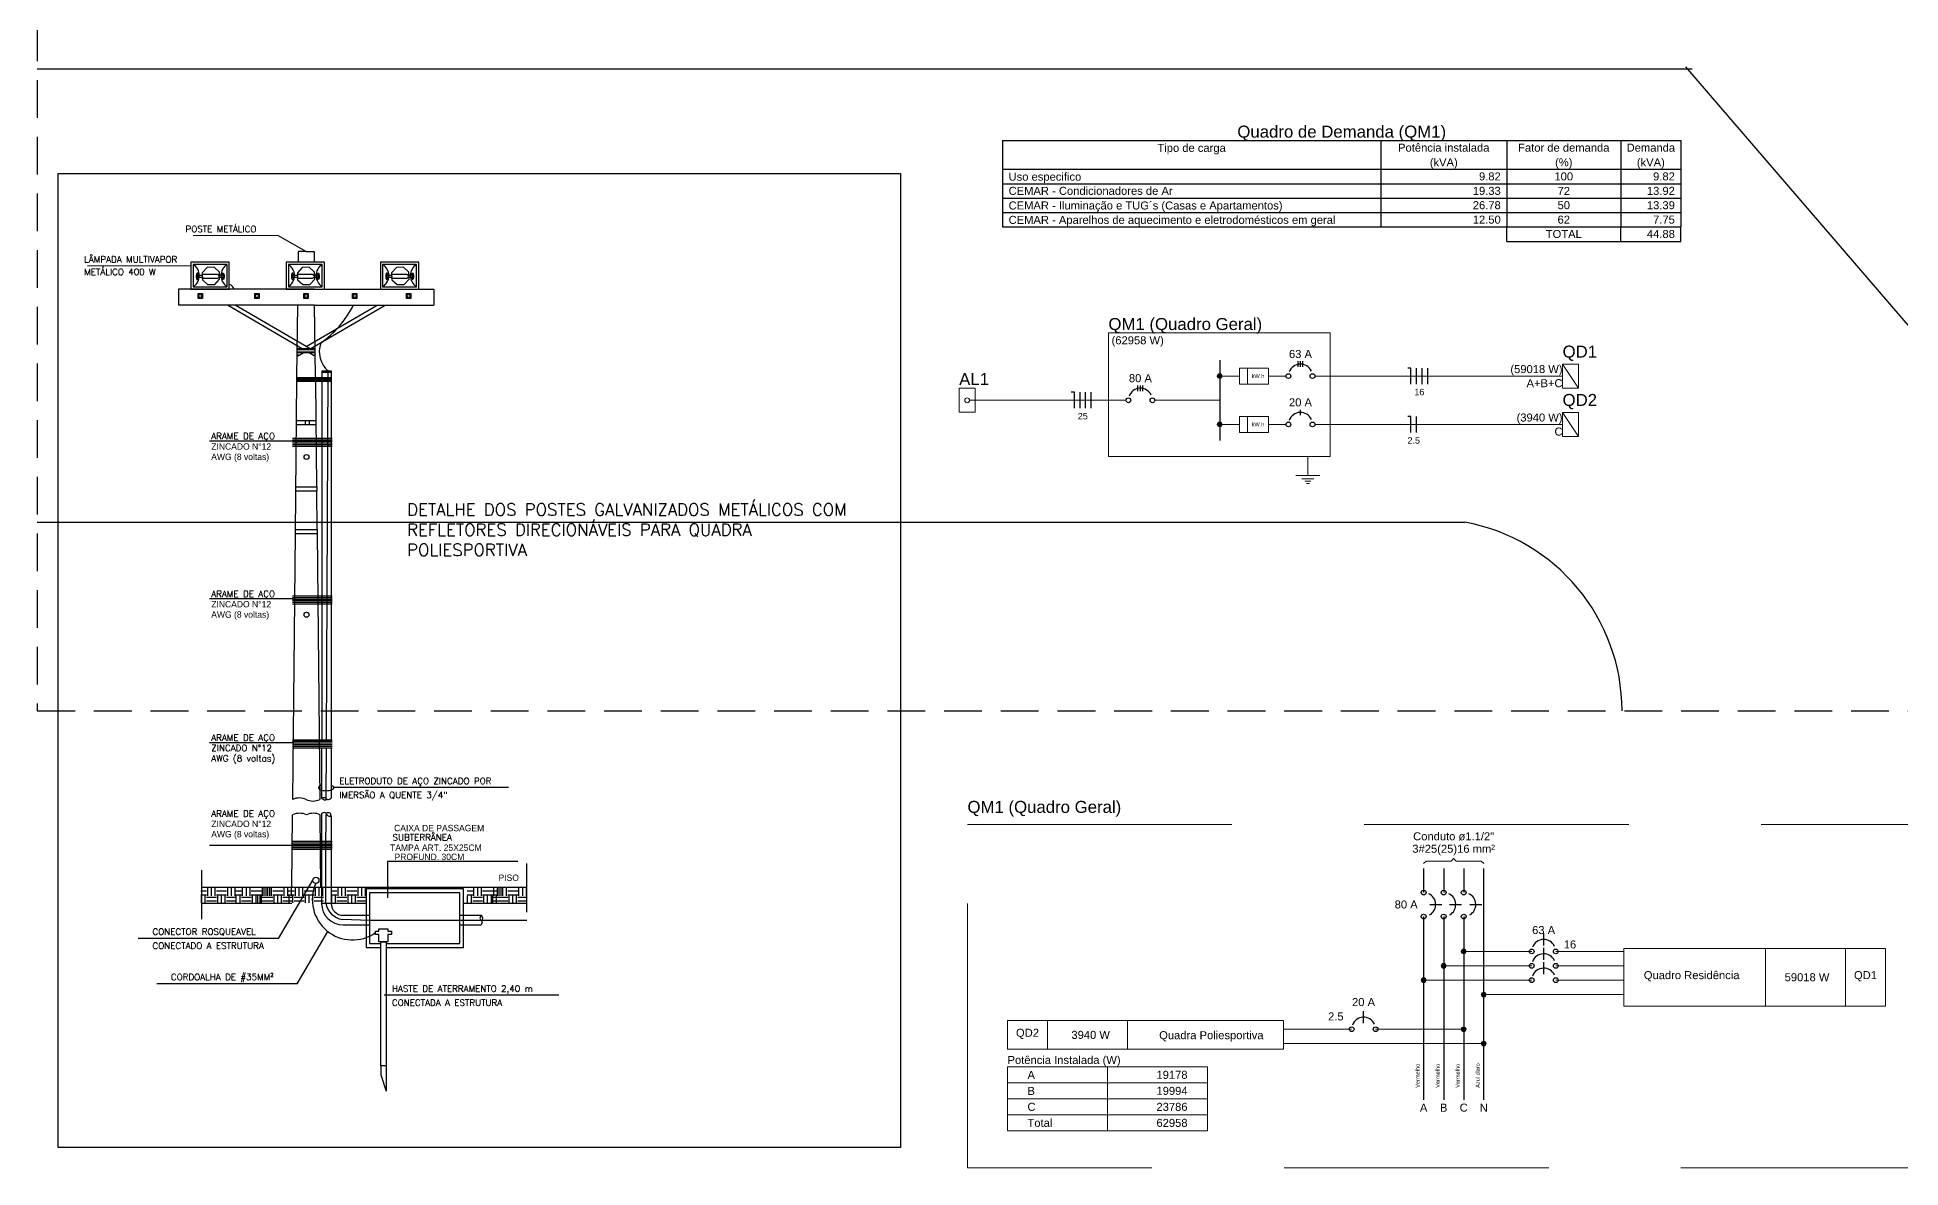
# Model space of a CAD drawing. Header units: millimetres. Extents: x -4.7 to 81.4, y -19.1 to 41.2.
# Drawn here: x -4.66 to 20, y -18.29 to -3.32 of the extents above; entities that cross this region are included whole.
import ezdxf

# ---------------------------------------------------------------- set-up
doc = ezdxf.new("R2010")
doc.units = ezdxf.units.MM
doc.header["$MEASUREMENT"] = 0
doc.linetypes.add('CONTINUO', pattern=[0])
doc.linetypes.add('Dashed', pattern=[0.75, 0.5, -0.25])
doc.layers.get('0').update_dxf_attribs({"color": 1})
for name, color, linetype in [('COTA', 1, 'Continuous'), ('N01', 1, 'Continuous'), ('N02', 2, 'Continuous'), ('N04', 4, 'Continuous'), ('N05', 5, 'Continuous'), ('N06', 4, 'Continuous'), ('P033', 3, 'Continuous'), ('P05', 5, 'Continuous'), ('T02', 2, 'Continuous'), ('T04', 4, 'Continuous')]:
    doc.layers.add(name, color=color, linetype=linetype)
for name, color, linetype, lineweight in [('DI-Barramento', 4, 'Continuous', 30), ('DI-Barramento Fase 1', 4, 'Continuous', 30), ('DI-Barramento Fase 2', 4, 'Continuous', 30), ('DI-Barramento Fase 3', 4, 'Continuous', 30), ('DI-Barramento Neutro', 4, 'Continuous', 30), ('DI-Disjuntor', 1, 'Continuous', 30), ('DI-Fios', 3, 'Continuous', 30), ('DI-Linhas do diagrama', 2, 'Continuous', 20), ('DI-Linhas do quadro', 2, 'Continuous', 30), ('DI-Pontilhado', 2, 'Continuous', 20), ('DI-Textos do diagrama', 2, 'Continuous', 20), ('DI-Textos do quadro', 2, 'Continuous', 20), ('DI-Título do diagrama', 3, 'Continuous', 30), ('DI-Título do quadro', 2, 'Continuous', 30), ('LOTE', 1, 'Continuous', 30)]:
    doc.layers.add(name, color=color, linetype=linetype, lineweight=lineweight)
doc.styles.add('ACENT', font='acent.shx', dxfattribs={"height": 2})
doc.styles.add('Arial', font='arial.ttf')
doc.styles.add('ROMANC', font='complex.shx', dxfattribs={"height": 4})
doc.styles.add('ROMANS', font='ROMANS')

# ---------------------------------------------------------------- blocks, each defined once
blk = doc.blocks.new('*X3')
at = {"color": 0, "linetype": 'Continuous', "ltscale": 50}
for p, q in [((2739.1, -801.6), (2739.1, -791.7)), ((2743.8, -801.6), (2743.8, -791.7)), ((2748.4, -801.6), (2748.4, -791.7)), ((2764.1, -801.6), (2764.1, -791.7)), ((2768.8, -801.6), (2768.8, -791.7)), ((2773.4, -801.6), (2773.4, -791.7)), ((2730.5, -795.3), (2737.5, -795.3)), ((2730.5, -800), (2737.5, -800)), ((2731.2, -810.4), (2731.2, -801.6)), ((2735.9, -810.4), (2735.9, -801.6)), ((2737.5, -803.1), (2750, -803.1)), ((2737.5, -807.8), (2750, -807.8)), ((2750, -795.3), (2762.5, -795.3)), ((2750, -800), (2762.5, -800)), ((2751.6, -810.4), (2751.6, -801.6)), ((2756.2, -810.4), (2756.2, -801.6)), ((2760.9, -810.4), (2760.9, -801.6)), ((2762.5, -803.1), (2774.2, -803.1)), ((2762.5, -807.8), (2774.2, -807.8))]:
    blk.add_line(p, q, dxfattribs=at)

msp = doc.modelspace()

# ---------------------------------------------------------------- linework, layer by layer
at = {"linetype": 'CONTINUO'}
for p, q in [((-1.47, -5.946), (-2.596, -5.947)), ((-1.47, -5.946), (-1.102, -6.158)), ((-2.626, -6.347), (-3.996, -6.349))]:
    msp.add_line(p, q, dxfattribs=at)
for p, q in [((-1.207, -6.158), (-1.207, -6.298)), ((-0.994, -6.158), (-0.994, -6.298)), ((-0.042, -16.937), (-0.042, -17.273)), ((-0.111, -17.054), (-0.042, -17.273))]:
    msp.add_line(p, q)
at = {"linetype": 'Continuous'}
for p, q in [((-1.28, -8.627), (-0.758, -8.627)), ((-1.272, -8.667), (-2.381, -8.667)), ((-1.281, -8.711), (-0.757, -8.711)), ((-1.281, -8.732), (-0.757, -8.732)), ((-1.28, -8.648), (-0.757, -8.648)), ((-1.28, -8.669), (-0.757, -8.669)), ((-1.28, -8.69), (-0.757, -8.69)), ((-1.272, -10.755), (-2.381, -10.755)), ((-1.281, -10.799), (-0.757, -10.799)), ((-1.281, -10.821), (-0.757, -10.821)), ((-1.28, -10.715), (-0.758, -10.715)), ((-1.28, -10.736), (-0.757, -10.736)), ((-1.28, -10.757), (-0.757, -10.757)), ((-1.28, -10.778), (-0.757, -10.778)), ((-1.281, -12.704), (-0.757, -12.704)), ((-1.281, -12.725), (-0.757, -12.725)), ((-1.28, -12.619), (-0.758, -12.619)), ((-1.28, -12.64), (-0.757, -12.64)), ((-1.28, -12.662), (-0.757, -12.662)), ((-1.28, -12.683), (-0.757, -12.683)), ((-0.897, -13.595), (-0.897, -14.068)), ((-1.272, -14.018), (-2.381, -14.018)), ((-1.295, -14.026), (-0.757, -14.026)), ((-1.295, -14.047), (-0.757, -14.047)), ((-1.294, -13.962), (-0.758, -13.962)), ((-1.294, -13.983), (-0.757, -13.983)), ((-1.294, -14.005), (-0.757, -14.005)), ((-1.295, -14.068), (-0.756, -14.068)), ((1.698, -14.23), (-0.026, -14.23)), ((-0.026, -14.23), (-0.026, -14.714)), ((-2.488, -14.573), (-1.162, -14.573)), ((-2.488, -14.784), (-1.293, -14.784)), ((-1.291, -14.573), (1.814, -14.573)), ((-0.904, -14.784), (-0.308, -14.784)), ((0.979, -14.784), (1.814, -14.784)), ((-0.111, -16.937), (-0.111, -17.054))]:
    msp.add_line(p, q, dxfattribs=at)
at = {"linetype": 'CONTINUO'}
msp.add_lwpolyline([(-4.384, -5.125), (6.763, -5.125), (6.763, -18.017), (-4.384, -18.017)], close=True, dxfattribs=at)
at = {"linetype": 'Continuous'}
for points in [[(0.383, -15.371), (0.979, -15.371), (0.979, -14.592), (-0.308, -14.592), (-0.308, -15.371), (-0.111, -15.371)], [(0.383, -15.317), (0.933, -15.317), (0.933, -14.646), (-0.262, -14.646), (-0.262, -15.317), (-0.111, -15.317)], [(-0.14, -15.196), (-0.183, -15.196), (-0.183, -15.152), (-0.14, -15.152)], [(-0.14, -15.152), (-0.14, -15.121), (-0.019, -15.121), (-0.019, -15.152)], [(-0.019, -15.196), (-0.019, -15.295), (-0.14, -15.295), (-0.14, -15.196)], [(-0.019, -15.152), (0.026, -15.152), (0.026, -15.196), (-0.019, -15.196)], [(-0.042, -15.317), (0.528, -15.317)], [(-0.042, -15.371), (0.528, -15.371)]]:
    msp.add_lwpolyline(points, dxfattribs=at)
msp.add_lwpolyline([(-0.111, -15.295), (-0.042, -15.295), (-0.042, -16.937), (-0.111, -16.937)], close=True, dxfattribs=at)
for centre in [(-1.097, -8.877), (-1.097, -10.965)]:
    msp.add_circle(centre, 0.0326, dxfattribs=at)
at = {"layer": 'COTA', "linetype": 'Continuous', "ltscale": 50}
for p, q in [((-1.272, -12.659), (-2.381, -12.659)), ((1.574, -13.254), (-0.735, -13.254)), ((-1.466, -15.25), (-1.014, -14.48)), ((-1.222, -15.85), (-0.815, -15.157)), ((-1.222, -15.85), (-3.079, -15.85)), ((2.24, -16.003), (-0.068, -16.003))]:
    msp.add_line(p, q, dxfattribs=at)
at = {"layer": 'COTA', "ltscale": 50}
msp.add_line((-1.466, -15.25), (-3.323, -15.25), dxfattribs=at)
at = {"layer": 'COTA', "linetype": 'Continuous', "ltscale": 50}
for points in [[(-0.896, -13.222, 0.023393), (-0.91, -13.226, 0.09656), (-0.934, -13.242, 0.205439), (-0.939, -13.254, 0.205439), (-0.934, -13.267, 0.09656), (-0.91, -13.283, 0.053431), (-0.879, -13.291, 0.04046), (-0.837, -13.295, 0.04046), (-0.796, -13.291, 0.053431), (-0.765, -13.283, 0.09656), (-0.741, -13.267, 0.205439), (-0.735, -13.254, 0.205439)], [(-0.735, -13.254, 0.205439), (-0.741, -13.242, 0.09656), (-0.765, -13.226, 0.008134), (-0.77, -13.224, 0.04046)]]:
    msp.add_lwpolyline(points, format="xyb", dxfattribs=at)
at = {"layer": 'DI-Barramento', "linetype": 'Continuous'}
msp.add_line((10.986, -7.594), (10.986, -8.658), dxfattribs=at)
at = {"layer": 'DI-Barramento Fase 1', "linetype": 'Continuous'}
for p, q in [((13.685, -14.325), (13.685, -14.643)), ((13.685, -14.961), (13.685, -17.386))]:
    msp.add_line(p, q, dxfattribs=at)
at = {"layer": 'DI-Barramento Fase 2', "linetype": 'Continuous'}
for p, q in [((13.95, -14.325), (13.95, -14.643)), ((13.95, -14.961), (13.95, -17.386))]:
    msp.add_line(p, q, dxfattribs=at)
at = {"layer": 'DI-Barramento Fase 3', "linetype": 'Continuous'}
for p, q in [((14.215, -14.325), (14.215, -14.643)), ((14.215, -14.961), (14.215, -17.386))]:
    msp.add_line(p, q, dxfattribs=at)
at = {"layer": 'DI-Barramento Neutro', "linetype": 'Continuous'}
msp.add_line((14.48, -17.386), (14.48, -14.325), dxfattribs=at)
at = {"layer": 'DI-Disjuntor', "linetype": 'Continuous'}
for p, q in [((12.023, -7.684), (12.023, -7.61)), ((12.055, -7.684), (12.055, -7.61)), ((12.087, -7.684), (12.087, -7.61)), ((9.905, -8.004), (9.905, -7.93)), ((9.937, -8.004), (9.937, -7.93)), ((9.969, -8.004), (9.969, -7.93)), ((12.055, -8.325), (12.055, -8.251)), ((13.765, -14.802), (13.924, -14.802)), ((14.029, -14.802), (14.188, -14.802)), ((14.294, -14.802), (14.453, -14.802)), ((15.274, -15.343), (15.274, -15.184)), ((15.274, -15.533), (15.274, -15.375)), ((15.274, -15.724), (15.274, -15.565)), ((12.891, -16.372), (12.891, -16.213))]:
    msp.add_line(p, q, dxfattribs=at)
for centre in [(11.896, -7.806), (12.214, -7.806), (9.778, -8.126), (10.096, -8.126), (11.896, -8.446), (12.214, -8.446), (13.685, -14.643), (13.95, -14.643), (14.215, -14.643), (13.685, -14.961), (13.95, -14.961), (14.215, -14.961), (15.115, -15.422), (15.433, -15.422), (15.115, -15.613), (15.115, -15.803), (15.433, -15.613), (15.433, -15.803), (12.732, -16.452), (13.05, -16.452)]:
    msp.add_circle(centre, 0.0318, dxfattribs=at)
for centre, start, end in [((12.055, -7.806), 25, 160), ((9.937, -8.126), 25, 160), ((12.055, -8.446), 25, 160), ((13.685, -14.802), 300, 65), ((13.95, -14.802), 300, 65), ((14.215, -14.802), 300, 65), ((15.274, -15.422), 25, 160), ((15.274, -15.613), 25, 160), ((15.274, -15.803), 25, 160), ((12.891, -16.452), 25, 160)]:
    msp.add_arc(centre, 0.159, start, end, dxfattribs=at)
at = {"layer": 'DI-Fios', "linetype": 'Continuous'}
for p, q in [((13.517, -7.7), (13.474, -7.7)), ((13.517, -7.912), (13.517, -7.7)), ((13.591, -7.912), (13.591, -7.7)), ((13.665, -7.912), (13.665, -7.7)), ((13.739, -7.912), (13.739, -7.7)), ((9.064, -8.02), (9.021, -8.02)), ((9.064, -8.232), (9.064, -8.02)), ((9.138, -8.232), (9.138, -8.02)), ((9.212, -8.232), (9.212, -8.02)), ((9.286, -8.232), (9.286, -8.02)), ((13.517, -8.341), (13.474, -8.341)), ((13.517, -8.552), (13.517, -8.341)), ((13.591, -8.552), (13.591, -8.341))]:
    msp.add_line(p, q, dxfattribs=at)
at = {"layer": 'DI-Linhas do diagrama', "linetype": 'Continuous'}
for p, q in [((11.017, -7.806), (11.25, -7.806)), ((11.356, -7.912), (11.356, -7.7)), ((11.632, -7.806), (11.865, -7.806)), ((12.246, -7.806), (15.523, -7.806)), ((15.735, -7.647), (15.523, -7.647)), ((15.523, -7.647), (15.523, -7.965)), ((15.735, -7.965), (15.523, -7.647)), ((15.735, -7.965), (15.735, -7.647)), ((7.75, -7.967), (7.539, -7.967)), ((7.539, -7.967), (7.539, -8.285)), ((7.676, -8.126), (7.75, -8.126)), ((7.75, -8.285), (7.75, -7.967)), ((7.75, -8.126), (7.793, -8.126)), ((7.793, -8.126), (7.856, -8.126)), ((7.825, -8.126), (9.747, -8.126)), ((10.128, -8.126), (10.361, -8.126)), ((10.361, -8.126), (10.986, -8.126)), ((15.523, -7.965), (15.735, -7.965)), ((7.539, -8.285), (7.75, -8.285)), ((11.356, -8.552), (11.356, -8.341)), ((15.735, -8.288), (15.523, -8.288)), ((15.523, -8.288), (15.523, -8.605)), ((15.735, -8.605), (15.523, -8.288)), ((15.735, -8.605), (15.735, -8.288)), ((11.017, -8.446), (11.25, -8.446)), ((11.632, -8.446), (11.865, -8.446)), ((12.246, -8.446), (15.523, -8.446)), ((15.523, -8.605), (15.735, -8.605)), ((14.215, -15.422), (15.115, -15.422)), ((15.433, -15.422), (16.333, -15.422)), ((18.207, -16.147), (18.207, -15.384)), ((19.266, -16.147), (19.266, -15.384)), ((13.95, -15.613), (15.115, -15.613)), ((15.433, -15.613), (16.333, -15.613)), ((13.685, -15.803), (15.115, -15.803)), ((14.48, -15.994), (16.333, -15.994)), ((15.433, -15.803), (16.333, -15.803)), ((8.708, -16.718), (8.708, -16.337)), ((9.767, -16.718), (9.767, -16.337)), ((11.832, -16.452), (12.732, -16.452)), ((14.215, -16.452), (13.05, -16.452)), ((11.832, -16.642), (14.48, -16.642)), ((9.502, -17.163), (9.502, -16.951)), ((9.502, -17.375), (9.502, -17.163)), ((9.502, -17.587), (9.502, -17.375)), ((9.502, -17.799), (9.502, -17.587))]:
    msp.add_line(p, q, dxfattribs=at)
at = {"layer": 'DI-Linhas do diagrama', "linetype": 'Continuous', "const_width": 0.0318}
for points in [[(11.001, -7.806, 1), (10.97, -7.806, 1)], [(11.001, -8.446, 1), (10.97, -8.446, 1)], [(14.231, -15.422, 1), (14.199, -15.422, 1)], [(13.701, -15.803, 1), (13.67, -15.803, 1)], [(13.966, -15.613, 1), (13.935, -15.613, 1)], [(14.496, -15.994, 1), (14.464, -15.994, 1)], [(14.231, -16.452, 1), (14.199, -16.452, 1)], [(14.496, -16.642, 1), (14.464, -16.642, 1)]]:
    msp.add_lwpolyline(points, format="xyb", close=True, dxfattribs=at)
at = {"layer": 'DI-Linhas do diagrama', "linetype": 'Continuous'}
for points in [[(11.25, -7.912), (11.25, -7.7), (11.632, -7.7), (11.632, -7.912), (11.25, -7.912)], [(11.25, -8.552), (11.25, -8.341), (11.632, -8.341), (11.632, -8.552), (11.25, -8.552)], [(16.333, -16.147), (16.333, -15.384), (19.796, -15.384), (19.796, -16.147), (16.333, -16.147)], [(8.179, -16.718), (8.179, -16.337), (11.832, -16.337), (11.832, -16.718), (8.179, -16.718)], [(8.179, -17.163), (8.179, -16.951), (10.826, -16.951), (10.826, -17.163), (8.179, -17.163)], [(8.179, -17.375), (8.179, -17.163), (10.826, -17.163), (10.826, -17.375), (8.179, -17.375)], [(8.179, -17.587), (8.179, -17.375), (10.826, -17.375), (10.826, -17.587), (8.179, -17.587)], [(8.179, -17.799), (8.179, -17.587), (10.826, -17.587), (10.826, -17.799), (8.179, -17.799)]]:
    msp.add_lwpolyline(points, close=True, dxfattribs=at)
for centre in [(10.986, -7.806), (7.645, -8.126), (10.986, -8.446), (14.215, -15.422), (13.685, -15.803), (13.95, -15.613), (14.48, -15.994), (14.215, -16.452), (14.48, -16.642)]:
    msp.add_circle(centre, 0.0318, dxfattribs=at)
at = {"layer": 'DI-Linhas do quadro', "linetype": 'Continuous'}
for p, q in [((8.113, -4.687), (17.088, -4.687)), ((8.113, -4.687), (8.113, -5.831)), ((13.117, -4.687), (13.117, -5.831)), ((14.785, -4.687), (14.785, -5.831)), ((16.294, -4.687), (16.294, -5.831)), ((17.088, -4.687), (17.088, -5.831)), ((8.113, -5.068), (17.088, -5.068)), ((8.113, -5.259), (17.088, -5.259)), ((8.113, -5.45), (17.088, -5.45)), ((8.113, -5.64), (17.088, -5.64)), ((8.113, -5.831), (17.088, -5.831)), ((14.785, -6.022), (14.785, -5.831)), ((16.294, -6.022), (16.294, -5.831)), ((17.088, -6.022), (17.088, -5.831)), ((14.785, -6.022), (17.088, -6.022))]:
    msp.add_line(p, q, dxfattribs=at)
at = {"layer": 'DI-Pontilhado', "linetype": 'Dashed', "ltscale": 7}
for points in [[(9.514, -8.87), (9.514, -7.234), (12.447, -7.234), (12.447, -8.87), (9.514, -8.87)], [(7.649, -18.286), (7.649, -13.743), (20.59, -13.743), (20.59, -18.286), (7.649, -18.286)]]:
    msp.add_lwpolyline(points, close=True, dxfattribs=at)
at = {"layer": 'DI-Textos do diagrama', "linetype": 'Continuous'}
for p, q in [((12.154, -8.87), (12.154, -9.124)), ((11.995, -9.124), (12.313, -9.124)), ((12.074, -9.164), (12.233, -9.164)), ((12.114, -9.195), (12.193, -9.195)), ((12.134, -9.227), (12.174, -9.227)), ((13.685, -14.259), (13.718, -14.226)), ((13.718, -14.226), (14.049, -14.226)), ((14.049, -14.226), (14.082, -14.193)), ((14.082, -14.193), (14.116, -14.226)), ((14.116, -14.226), (14.446, -14.226)), ((14.446, -14.226), (14.48, -14.259))]:
    msp.add_line(p, q, dxfattribs=at)
at = {"layer": 'LOTE', "color": 8, "linetype": 'Dashed'}
msp.add_lwpolyline([(-4.659, -0.889), (-4.659, -12.239), (27.341, -12.239)], dxfattribs=at)
at = {"layer": 'LOTE', "color": 8, "linetype": 'Continuous'}
for points in [[(-4.659, -3.739), (17.236, -3.739)], [(24.49, -12.239), (17.154, -3.714), (17.154, -3.714)], [(-4.659, -9.739), (14.229, -9.739)]]:
    msp.add_lwpolyline(points, dxfattribs=at)
msp.add_arc((13.768, -12.239), 2.542, 0, 79.5485, dxfattribs=at)
at = {"layer": 'N01', "linetype": 'Continuous', "ltscale": 50}
for p, q in [((-1.101, -6.158), (-1.207, -6.158)), ((-1.101, -6.158), (-0.994, -6.158)), ((-1.223, -7.815), (-1.211, -6.865)), ((-0.979, -7.813), (-0.992, -6.865)), ((-1.229, -8.395), (-1.223, -7.815)), ((-0.968, -8.395), (-0.974, -7.815)), ((-1.244, -9.888), (-1.229, -8.35)), ((-0.96, -9.274), (-0.969, -8.35)), ((-0.954, -9.835), (-0.959, -9.326)), ((-1.279, -13.409), (-1.244, -9.888)), ((-0.918, -13.411), (-0.953, -9.888)), ((-1.291, -14.573), (-1.281, -13.615)), ((-0.907, -14.573), (-0.916, -13.613)), ((1.814, -14.257), (1.814, -14.904)), ((-2.488, -14.347), (-2.488, -14.993))]:
    msp.add_line(p, q, dxfattribs=at)
for points in [[(-2.247, -6.524), (-2.25, -6.43), (-2.319, -6.366), (-2.413, -6.369), (-2.477, -6.437), (-2.474, -6.531), (-2.405, -6.595), (-2.311, -6.592)], [(-0.988, -6.524), (-0.992, -6.43), (-1.06, -6.366), (-1.154, -6.369), (-1.218, -6.437), (-1.215, -6.531), (-1.147, -6.595), (-1.053, -6.592)], [(0.26, -6.524), (0.257, -6.43), (0.188, -6.366), (0.094, -6.369), (0.03, -6.437), (0.033, -6.531), (0.102, -6.595), (0.195, -6.592)]]:
    msp.add_lwpolyline(points, close=True, dxfattribs=at)
for centre, start, end in [((-1.193, -13.611), 65.4368, 113.2007), ((-1.01, -13.211), 245.4368, 294.5632), ((-1.189, -13.813), 65.4368, 114.5632), ((-1.006, -13.813), 65.8377, 114.5632)]:
    msp.add_arc(centre, 0.22, start, end, dxfattribs=at)
at = {"layer": 'N01', "linetype": 'Continuous', "ltscale": 100}
for centre in [(-2.541, -6.485), (-1.282, -6.485), (-0.034, -6.485)]:
    msp.add_ellipse(centre, major_axis=(0.0011, 0.0442), ratio=0.319194, start_param=-0.945435, end_param=4.054926, dxfattribs=at)
at = {"layer": 'N01', "linetype": 'Continuous', "ltscale": 100, "extrusion": (0, 0, -1)}
for centre in [(-2.201, -6.485), (-0.942, -6.485), (0.306, -6.485)]:
    msp.add_ellipse(centre, major_axis=(-0.0013, 0.0442), ratio=0.319194, start_param=-0.945435, end_param=4.054926, dxfattribs=at)
at = {"layer": 'N02', "linetype": 'Continuous', "ltscale": 100}
for p, q in [((-2.489, -6.473), (-2.541, -6.473)), ((-2.541, -6.473), (-2.541, -6.498)), ((-2.541, -6.498), (-2.49, -6.498)), ((-2.276, -6.462), (-2.472, -6.462)), ((-2.472, -6.509), (-2.277, -6.509)), ((-2.201, -6.472), (-2.258, -6.472)), ((-2.258, -6.497), (-2.201, -6.497)), ((-2.201, -6.497), (-2.201, -6.472)), ((-1.231, -6.473), (-1.282, -6.473)), ((-1.282, -6.473), (-1.282, -6.498)), ((-1.282, -6.498), (-1.231, -6.498)), ((-1.017, -6.462), (-1.213, -6.462)), ((-1.213, -6.509), (-1.018, -6.509)), ((-0.942, -6.472), (-0.999, -6.472)), ((-0.999, -6.497), (-0.942, -6.497)), ((-0.942, -6.497), (-0.942, -6.472)), ((0.017, -6.473), (-0.034, -6.473)), ((-0.034, -6.473), (-0.034, -6.498)), ((-0.034, -6.498), (0.017, -6.498)), ((0.231, -6.462), (0.035, -6.462)), ((0.035, -6.509), (0.23, -6.509)), ((0.306, -6.472), (0.249, -6.472)), ((0.249, -6.497), (0.306, -6.497)), ((0.306, -6.497), (0.306, -6.472))]:
    msp.add_line(p, q, dxfattribs=at)
for centre, start, end in [((-2.49, -6.508), 24.2298, 90.0738), ((-2.489, -6.463), 270.0738, 332.4969), ((-2.472, -6.472), 90.0738, 152.4969), ((-2.472, -6.499), 204.2298, 270.0738), ((-2.277, -6.499), 270.0738, 335.9177), ((-2.276, -6.472), 27.6506, 90.0738), ((-2.258, -6.462), 207.6506, 270.0738), ((-2.258, -6.507), 90.0738, 155.9177), ((-1.231, -6.463), 270.0738, 332.4969), ((-1.231, -6.508), 24.2298, 90.0738), ((-1.213, -6.472), 90.0738, 152.4969), ((-1.213, -6.499), 204.2298, 270.0738), ((-1.018, -6.499), 270.0738, 335.9177), ((-1.017, -6.472), 27.6506, 90.0738), ((-0.999, -6.507), 90.0738, 155.9177), ((-0.999, -6.462), 207.6506, 270.0738), ((0.017, -6.463), 270.0738, 332.4969), ((0.017, -6.508), 24.2298, 90.0738), ((0.035, -6.472), 90.0738, 152.4969), ((0.035, -6.499), 204.2298, 270.0738), ((0.23, -6.499), 270.0738, 335.9177), ((0.231, -6.472), 27.6506, 90.0738), ((0.249, -6.462), 207.6506, 270.0738), ((0.249, -6.507), 90.0738, 155.9177)]:
    msp.add_arc(centre, 0.01, start, end, dxfattribs=at)
at = {"layer": 'N04', "linetype": 'Continuous', "ltscale": 50}
for p, q in [((-1.23, -8.448), (-0.968, -8.448)), ((-1.229, -8.395), (-0.968, -8.395)), ((-1.238, -9.274), (-0.954, -9.274)), ((-1.238, -9.326), (-0.954, -9.326)), ((-0.954, -9.326), (-0.954, -9.274)), ((-1.244, -9.835), (-0.949, -9.835)), ((-0.949, -9.888), (-0.949, -9.835)), ((-1.244, -9.888), (-0.949, -9.888))]:
    msp.add_line(p, q, dxfattribs=at)
at = {"layer": 'N04', "linetype": 'Continuous', "ltscale": 100}
for points in [[(-2.596, -6.329), (-2.596, -6.624), (-2.148, -6.623), (-2.148, -6.328)], [(-1.337, -6.329), (-1.337, -6.624), (-0.889, -6.623), (-0.89, -6.328)], [(-0.089, -6.329), (-0.089, -6.624), (0.359, -6.623), (0.359, -6.328)]]:
    msp.add_lwpolyline(points, close=True, dxfattribs=at)
at = {"layer": 'N04', "linetype": 'Continuous', "ltscale": 50}
for points in [[(-1.115, -8.395), (-1.115, -8.448)], [(-1.059, -8.448), (-1.059, -8.395)]]:
    msp.add_lwpolyline(points, dxfattribs=at)
at = {"layer": 'N04', "linetype": 'Continuous', "ltscale": 100}
for centre, start, end in [((-2.691, -6.476), 302.9621, 57.1854), ((-2.053, -6.475), 122.9621, 237.1854), ((-1.432, -6.476), 302.9621, 57.1854), ((-0.794, -6.475), 122.9621, 237.1854), ((-0.184, -6.476), 302.9621, 57.1854), ((0.454, -6.475), 122.9621, 237.1854)]:
    msp.add_arc(centre, 0.176, start, end, dxfattribs=at)
at = {"layer": 'N04', "linetype": 'Continuous', "ltscale": 50}
for points, knots in [([(-0.897, -13.393), (-0.881, -13.386), (-0.851, -13.374), (-0.817, -13.424), (-0.786, -13.403), (-0.77, -13.392)], [0, 0, 0, 0, 0.0445242, 0.0882182, 0.1382011, 0.1382011, 0.1382011, 0.1382011]), ([(-0.897, -13.393), (-0.884, -13.404), (-0.862, -13.424), (-0.835, -13.412), (-0.824, -13.406)], [0, 0, 0, 0, 0.04569937, 0.08097059, 0.08097059, 0.08097059, 0.08097059]), ([(-0.897, -13.595), (-0.878, -13.585), (-0.842, -13.566), (-0.826, -13.635), (-0.788, -13.633), (-0.77, -13.631)], [0, 0, 0, 0, 0.0498334, 0.0997752, 0.1496063, 0.1496063, 0.1496063, 0.1496063]), ([(-0.77, -13.631), (-0.774, -13.614), (-0.782, -13.577), (-0.819, -13.587), (-0.839, -13.592)], [0, 0, 0, 0, 0.04538442, 0.09733994, 0.09733994, 0.09733994, 0.09733994]), ([(1.216, -14.944), (1.205, -14.961), (1.185, -14.992), (1.235, -15.026), (1.222, -15.056), (1.216, -15.071)], [0, 0, 0, 0, 0.0515303, 0.093552, 0.1377255, 0.1377255, 0.1377255, 0.1377255]), ([(1.216, -14.944), (1.225, -14.958), (1.242, -14.984), (1.227, -15.01), (1.221, -15.022)], [0, 0, 0, 0, 0.04554647, 0.08339751, 0.08339751, 0.08339751, 0.08339751])]:
    msp.add_open_spline(points, degree=3, knots=knots, dxfattribs=at)
at = {"layer": 'N05', "linetype": 'Continuous', "ltscale": 100}
for points in [[(-2.626, -6.299), (-2.626, -6.654), (-2.118, -6.653), (-2.118, -6.298)], [(-1.367, -6.299), (-1.367, -6.654), (-0.859, -6.653), (-0.86, -6.298)], [(-0.119, -6.299), (-0.119, -6.654), (0.389, -6.653), (0.389, -6.298)]]:
    msp.add_lwpolyline(points, close=True, dxfattribs=at)
for points in [[(-2.516, -6.46), (-2.55, -6.46)], [(-2.55, -6.46), (-2.55, -6.513), (-2.519, -6.513)], [(-2.225, -6.512), (-2.192, -6.512), (-2.192, -6.459), (-2.228, -6.46)], [(-1.257, -6.46), (-1.291, -6.46)], [(-1.291, -6.46), (-1.291, -6.513), (-1.261, -6.513)], [(-0.966, -6.512), (-0.933, -6.512), (-0.933, -6.459), (-0.969, -6.46)], [(-0.009, -6.46), (-0.043, -6.46)], [(-0.043, -6.46), (-0.043, -6.513), (-0.012, -6.513)], [(0.282, -6.512), (0.315, -6.512), (0.315, -6.459), (0.279, -6.46)]]:
    msp.add_lwpolyline(points, dxfattribs=at)
at = {"layer": 'N06', "linetype": 'Continuous'}
for p, q in [((-0.833, -12.619), (-0.811, -7.728)), ((-0.836, -13.41), (-0.833, -12.725)), ((-0.839, -14.068), (-0.837, -13.611)), ((-0.842, -14.784), (-0.839, -14.068)), ((-0.621, -14.997), (-0.262, -15.009)), ((-0.262, -15.01), (1.82, -15.01))]:
    msp.add_line(p, q, dxfattribs=at)
msp.add_circle((-0.973, -14.48), 0.0409, dxfattribs=at)
for centre, radius, start, end in [((-2.147, -6.681), 0.094, 12.6248, 71.0871), ((-1.729, -6.225), 1.408, 342.2894, 342.313), ((-1.729, -6.225), 1.408, 305.627, 332.9879), ((-0.584, -7.483), 0.344, 160.8393, 228.6405), ((-0.586, -14.739), 0.261, 189.9695, 262.222)]:
    msp.add_arc(centre, radius, start, end, dxfattribs=at)
at = {"layer": 'N06', "color": 5, "linetype": 'Continuous'}
msp.add_arc((-0.488, -14.738), 0.532, 155.9146, 305.0286, dxfattribs=at)
at = {"layer": 'P033', "linetype": 'Continuous', "ltscale": 100}
for p, q in [((-1.153, -7.445), (-2.144, -6.865)), ((-1.937, -6.986), (-2.144, -6.865)), ((-1.049, -7.445), (-2.039, -6.865)), ((-1.937, -6.924), (-2.039, -6.865)), ((-1.101, -7.415), (-0.162, -6.865)), ((-1.049, -7.445), (-0.058, -6.865)), ((-1.218, -7.516), (-1.205, -7.537)), ((-1.205, -7.537), (-1.139, -7.498)), ((-0.997, -7.537), (-1.063, -7.498)), ((-0.984, -7.516), (-0.997, -7.537))]:
    msp.add_line(p, q, dxfattribs=at)
at = {"layer": 'P05', "linetype": 'Continuous', "ltscale": 100}
for p, q in [((-0.993, -6.653), (-2.79, -6.653)), ((-2.79, -6.653), (-2.79, -6.865)), ((-1.434, -6.653), (-2.268, -6.653)), ((-0.993, -6.653), (-2.21, -6.653)), ((-0.993, -6.653), (-0.005, -6.653)), ((-0.993, -6.653), (0.589, -6.653)), ((0.589, -6.653), (0.589, -6.865)), ((-0.991, -6.865), (-2.79, -6.865)), ((-0.992, -6.865), (0.589, -6.865)), ((-0.991, -6.865), (-0.005, -6.865)), ((-0.985, -7.445), (-1.217, -7.445)), ((-0.984, -7.498), (-1.217, -7.498))]:
    msp.add_line(p, q, dxfattribs=at)
at = {"layer": 'T02', "linetype": 'Continuous', "ltscale": 50}
for p, q in [((-1.102, -6.158), (-1.207, -6.158)), ((-1.102, -6.158), (-0.996, -6.158)), ((-1.217, -7.452), (-0.986, -7.452)), ((-1.217, -7.483), (-0.986, -7.483)), ((-1.225, -7.823), (-0.767, -7.821)), ((-1.225, -7.831), (-0.764, -7.831)), ((-1.225, -7.842), (-0.766, -7.842)), ((-1.224, -7.853), (-0.765, -7.853)), ((-1.224, -7.864), (-0.766, -7.864)), ((-1.224, -7.874), (-0.766, -7.874))]:
    msp.add_line(p, q, dxfattribs=at)
at = {"layer": 'T02', "linetype": 'Continuous', "ltscale": 100}
for points in [[(-2.473, -6.714), (-2.473, -6.778), (-2.531, -6.778), (-2.531, -6.714)], [(-1.723, -6.714), (-1.723, -6.778), (-1.781, -6.778), (-1.781, -6.714)], [(-1.073, -6.714), (-1.073, -6.778), (-1.131, -6.778), (-1.131, -6.714)], [(-0.429, -6.714), (-0.429, -6.778), (-0.487, -6.778), (-0.487, -6.714)], [(0.283, -6.714), (0.283, -6.778), (0.225, -6.778), (0.225, -6.714)]]:
    msp.add_lwpolyline(points, close=True, dxfattribs=at)
for centre in [(-2.502, -6.746), (-1.752, -6.746), (-1.102, -6.746), (-0.458, -6.746), (0.254, -6.746)]:
    msp.add_circle(centre, 0.0193, dxfattribs=at)
at = {"layer": 'T04', "linetype": 'Continuous', "ltscale": 50}
for p, q in [((-0.896, -7.752), (-0.896, -7.821)), ((-0.896, -7.821), (-0.896, -12.546)), ((-0.769, -7.752), (-0.769, -7.821)), ((-0.769, -7.821), (-0.769, -12.546)), ((-0.896, -12.546), (-0.896, -12.619)), ((-0.769, -12.546), (-0.769, -12.619)), ((-0.897, -12.725), (-0.897, -13.393)), ((-0.77, -12.725), (-0.77, -13.392)), ((-0.77, -13.631), (-0.77, -14.068)), ((-0.897, -14.068), (-0.897, -14.573)), ((-0.77, -14.068), (-0.77, -14.573))]:
    msp.add_line(p, q, dxfattribs=at)
at = {"layer": 'T04', "linetype": 'Continuous', "ltscale": 30}
for p, q in [((-0.897, -14.573), (-0.897, -14.786)), ((-0.77, -14.573), (-0.77, -14.786)), ((-0.612, -14.944), (-0.262, -14.944)), ((0.933, -14.944), (1.216, -14.944)), ((-0.612, -15.071), (-0.262, -15.071)), ((0.933, -15.071), (1.216, -15.071))]:
    msp.add_line(p, q, dxfattribs=at)
at = {"layer": 'T04', "linetype": 'Continuous'}
msp.add_lwpolyline([(-0.896, -7.752), (-0.768, -7.752), (-0.768, -7.741), (-0.896, -7.741)], close=True, dxfattribs=at)
at = {"layer": 'T04', "linetype": 'Continuous', "ltscale": 30}
for radius in [0.285, 0.158]:
    msp.add_arc((-0.612, -14.786), radius, 180, 270, dxfattribs=at)

# ---------------------------------------------------------------- block references
at = {"layer": 'N01', "linetype": 'Continuous', "ltscale": 50, "xscale": 0.0105599999951664, "yscale": 0.0105599999951664, "zscale": 0.0105599999951664}
for p in [(-31.328, -6.223), (-30.867, -6.223), (-30.582, -6.223), (-30.168, -6.223), (-29.604, -6.223), (-27.806, -6.223), (-27.474, -6.223)]:
    msp.add_blockref('*X3', p, dxfattribs=at)

# ---------------------------------------------------------------- texts
at = {"linetype": 'CONTINUO', "style": 'ROMANS'}
for s, p in [('POSTE METÁLICO', (-2.697, -5.902)), ('LÂMPADA MULTIVAPOR ', (-4.038, -6.304)), ('METÁLICO 400 W', (-4.038, -6.469))]:
    msp.add_text(s, height=0.08448, dxfattribs=at).set_placement(p)
at = {"linetype": 'Continuous'}
for s, height, style, p in [('ARAME DE AÇO', 0.08448, 'ROMANS', (-2.357, -8.643)), ('AWG (8 voltas)', 0.08448, 'ACENT', (-2.357, -8.917)), ('ZINCADO N%%D12', 0.08448, 'ACENT', (-2.357, -8.78)), ('ARAME DE AÇO', 0.08448, 'ROMANS', (-2.357, -10.731)), ('ZINCADO N%%D12', 0.08448, 'ACENT', (-2.357, -10.868)), ('AWG (8 voltas)', 0.08448, 'ACENT', (-2.357, -11.005)), ('ARAME DE AÇO', 0.08448, 'ROMANS', (-2.357, -12.635)), ('AWG (8 voltas)', 0.08448, 'ROMANS', (-2.357, -12.909)), ('ZINCADO N%%D12', 0.08448, 'ROMANS', (-2.357, -12.772)), ('ELETRODUTO DE AÇO ZINCADO POR ', 0.08448, 'ROMANS', (-0.663, -13.208)), ('IMERSÃO A QUENTE 3/4"', 0.08448, 'ROMANS', (-0.663, -13.394)), ('ARAME DE AÇO', 0.08448, 'ROMANS', (-2.357, -13.639)), ('ZINCADO N%%D12', 0.08448, 'ACENT', (-2.357, -13.776)), ('CAIXA DE PASSAGEM', 0.08448, 'ACENT', (0.062, -13.831)), ('AWG (8 voltas)', 0.08448, 'ACENT', (-2.357, -13.912)), (' TAMPA ART. 25X25CM', 0.08448, 'ACENT', (-0.022, -14.091)), ('SUBTERRÂNEA ', 0.08448, 'ROMANS', (0.042, -13.955)), ('PROFUND. 30CM', 0.08448, 'ACENT', (0.068, -14.213)), ('PISO', 0.0845, 'ACENT', (1.444, -14.489)), ('CONECTOR ROSQUEAVEL', 0.08448, 'ROMANS', (-3.135, -15.203)), ('CONECTADO A ESTRUTURA', 0.08448, 'ROMANS', (-3.135, -15.389)), ('CORDOALHA DE #35MM²', 0.08448, 'ROMANS', (-2.891, -15.803)), ('HASTE DE ATERRAMENTO 2,40 m', 0.08448, 'ROMANS', (0.034, -15.957)), ('CONECTADA A ESTRUTURA', 0.08448, 'ROMANS', (0.034, -16.143))]:
    msp.add_text(s, height=height, dxfattribs=dict(at, style=style)).set_placement(p)
at = {"layer": 'DI-Barramento Fase 1', "insert": (13.632, -17.227), "char_height": 0.0529, "width": 0.50832, "attachment_point": 7, "rotation": 90.0002, "line_spacing_factor": 0.798, "style": 'Arial'}
msp.add_mtext('Vermelho', dxfattribs=at)
at = {"layer": 'DI-Barramento Fase 1', "insert": (13.685, -17.544), "char_height": 0.106, "width": 0.12708, "attachment_point": 8, "line_spacing_factor": 0.798, "style": 'Arial'}
msp.add_mtext('A', dxfattribs=at)
at = {"layer": 'DI-Barramento Fase 2', "insert": (13.897, -17.227), "char_height": 0.0529, "width": 0.50832, "attachment_point": 7, "rotation": 90.0002, "line_spacing_factor": 0.798, "style": 'Arial'}
msp.add_mtext('Vermelho', dxfattribs=at)
at = {"layer": 'DI-Barramento Fase 2', "insert": (13.95, -17.544), "char_height": 0.106, "width": 0.12708, "attachment_point": 8, "line_spacing_factor": 0.798, "style": 'Arial'}
msp.add_mtext('B', dxfattribs=at)
at = {"layer": 'DI-Barramento Fase 3', "insert": (14.162, -17.227), "char_height": 0.0529, "width": 0.50832, "attachment_point": 7, "rotation": 90.0002, "line_spacing_factor": 0.798, "style": 'Arial'}
msp.add_mtext('Vermelho', dxfattribs=at)
at = {"layer": 'DI-Barramento Fase 3', "insert": (14.215, -17.544), "char_height": 0.106, "width": 0.12708, "attachment_point": 8, "line_spacing_factor": 0.798, "style": 'Arial'}
msp.add_mtext('C', dxfattribs=at)
at = {"layer": 'DI-Barramento Neutro', "insert": (14.427, -17.227), "char_height": 0.0529, "width": 0.6354, "attachment_point": 7, "rotation": 90.0002, "line_spacing_factor": 0.798, "style": 'Arial'}
msp.add_mtext('Azul claro', dxfattribs=at)
at = {"layer": 'DI-Barramento Neutro', "insert": (14.48, -17.544), "char_height": 0.106, "width": 0.12708, "attachment_point": 8, "line_spacing_factor": 0.798, "style": 'Arial'}
msp.add_mtext('N', dxfattribs=at)
at = {"layer": 'DI-Linhas do diagrama', "line_spacing_factor": 0.798, "style": 'Arial'}
for s, insert, char_height, width, attachment_point in [('A', (8.443, -17.11), 0.106, 0.12708, 7), (' 19178', (10.561, -17.11), 0.1059, 0.76248, 9), ('B', (8.443, -17.322), 0.106, 0.12708, 7), (' 19994', (10.561, -17.322), 0.1059, 0.76248, 9), ('C', (8.443, -17.534), 0.106, 0.12708, 7), (' 23786', (10.561, -17.534), 0.1059, 0.76248, 9), ('Total', (8.443, -17.746), 0.1059, 0.6354, 7), (' 62958', (10.561, -17.746), 0.1059, 0.76248, 9)]:
    msp.add_mtext(s, dxfattribs=dict(at, insert=insert, char_height=char_height, width=width, attachment_point=attachment_point))
at = {"layer": 'DI-Textos do diagrama', "line_spacing_factor": 0.798, "style": 'Arial'}
for s, insert, char_height, width, attachment_point in [('(62958 W)', (9.556, -7.417), 0.1059, 1.14372, 7), ('63 A', (12.055, -7.568), 0.1059, 0.50832, 8), ('80 A', (9.937, -7.888), 0.1059, 0.50832, 8), ('kW.h', (11.409, -7.832), 0.0529, 0.25416, 7), ('(59018 W)', (15.523, -7.798), 0.1059, 1.14372, 9), ('A+B+C', (15.523, -7.954), 0.1059, 0.6354, 9), ('20 A', (12.055, -8.208), 0.1059, 0.50832, 8), ('16', (13.628, -8.06), 0.0847, 0.20333, 8), ('25', (9.175, -8.38), 0.0847, 0.20333, 8), ('(3940 W)', (15.523, -8.439), 0.1059, 1.01664, 9), ('kW.h', (11.409, -8.473), 0.0529, 0.25416, 7), ('2.5', (13.554, -8.701), 0.0847, 0.30499, 8), ('C', (15.523, -8.595), 0.106, 0.12708, 9), ('3#25(25)16 mm²', (14.082, -14.148), 0.1059, 1.77912, 8), ('Conduto ø1.1/2"', (14.082, -13.954), 0.1059, 1.9062, 8), (' 80 A', (13.606, -14.855), 0.1059, 0.6354, 9), ('    63 A', (14.956, -15.194), 0.1059, 1.01664, 7), ('16', (15.539, -15.384), 0.1059, 0.25416, 7), (' 59018 W', (18.737, -15.818), 0.1059, 1.01664, 8), ('QD1', (19.531, -15.818), 0.1059, 0.38124, 8), ('2.5', (12.626, -16.337), 0.1059, 0.38124, 9), ('    20 A', (12.573, -16.147), 0.1059, 1.01664, 7), ('QD2', (8.443, -16.581), 0.1059, 0.38124, 8), ('  3940 W', (9.238, -16.581), 0.1059, 1.01664, 8), ('Potência Instalada (W)', (8.179, -16.944), 0.1059, 2.79576, 7)]:
    msp.add_mtext(s, dxfattribs=dict(at, insert=insert, char_height=char_height, width=width, attachment_point=attachment_point))
at = {"layer": 'DI-Textos do quadro', "char_height": 0.1059, "line_spacing_factor": 0.798, "style": 'Arial'}
for s, insert, width, attachment_point in [('Tipo de carga', (10.615, -4.87), 1.65204, 8), ('Potência instalada', (13.951, -4.836), 2.28744, 8), ('(kVA)', (13.951, -5.061), 0.6354, 8), ('Fator de demanda', (15.539, -4.836), 2.03328, 8), ('(%)', (15.539, -5.061), 0.38124, 8), ('Demanda', (16.691, -4.836), 0.88956, 8), ('(kVA)', (16.691, -5.061), 0.6354, 8), ('Uso especifico', (8.193, -5.251), 1.77912, 7), ('9.82', (14.705, -5.217), 0.50832, 9), ('100', (15.539, -5.217), 0.38124, 8), ('9.82', (17.009, -5.217), 0.50832, 9), ('CEMAR - Condicionadores de Ar', (8.193, -5.408), 3.68532, 7), ('19.33', (14.705, -5.408), 0.6354, 9), ('72', (15.539, -5.408), 0.25416, 8), ('13.92', (17.009, -5.408), 0.6354, 9), ('CEMAR - Iluminação e TUG´s (Casas e Apartamentos)', (8.193, -5.633), 6.22692, 7), ('26.78', (14.705, -5.598), 0.6354, 9), ('50', (15.539, -5.598), 0.25416, 8), ('13.39', (17.009, -5.598), 0.6354, 9), ('CEMAR - Aparelhos de aquecimento e eletrodomésticos em geral', (8.193, -5.823), 7.6248, 7), ('12.50', (14.705, -5.789), 0.6354, 9), ('TOTAL', (15.539, -5.979), 0.6354, 8), ('62', (15.539, -5.789), 0.25416, 8), ('44.88', (17.009, -5.979), 0.6354, 9), ('7.75', (17.009, -5.789), 0.50832, 9)]:
    msp.add_mtext(s, dxfattribs=dict(at, insert=insert, width=width, attachment_point=attachment_point))
at = {"layer": 'DI-Título do diagrama', "line_spacing_factor": 0.798, "style": 'Arial'}
for s, insert, char_height, width, attachment_point in [('QM1 (Quadro Geral)', (9.514, -7.244), 0.15885, 3.43116, 7), ('QD1', (15.523, -7.605), 0.1588, 0.57186, 7), ('AL1', (7.539, -7.925), 0.1588, 0.57186, 7), ('QD2', (15.523, -8.245), 0.1588, 0.57186, 7), ('QM1 (Quadro Geral)', (7.649, -13.636), 0.15885, 3.43116, 7), ('Quadro Residência', (16.598, -15.818), 0.1059, 2.16036, 7), ('Quadra Poliesportiva', (11.567, -16.616), 0.1059, 2.5416, 9)]:
    msp.add_mtext(s, dxfattribs=dict(at, insert=insert, char_height=char_height, width=width, attachment_point=attachment_point))
at = {"layer": 'DI-Título do quadro', "insert": (12.601, -4.697), "char_height": 0.15885, "width": 4.38426, "attachment_point": 8, "line_spacing_factor": 0.798, "style": 'Arial'}
msp.add_mtext('Quadro de Demanda (QM1)', dxfattribs=at)
at = {"layer": 'N01', "insert": (0.235, -9.493), "char_height": 0.16, "width": 6.6249, "attachment_point": 1, "style": 'ROMANC'}
msp.add_mtext('{\\C3;DETALHE DOS POSTES GALVANIZADOS METÁLICOS COM REFLETORES DIRECIONÁVEIS PARA QUADRA POLIESPORTIVA}', dxfattribs=at)

doc.saveas('drawing.dxf')
